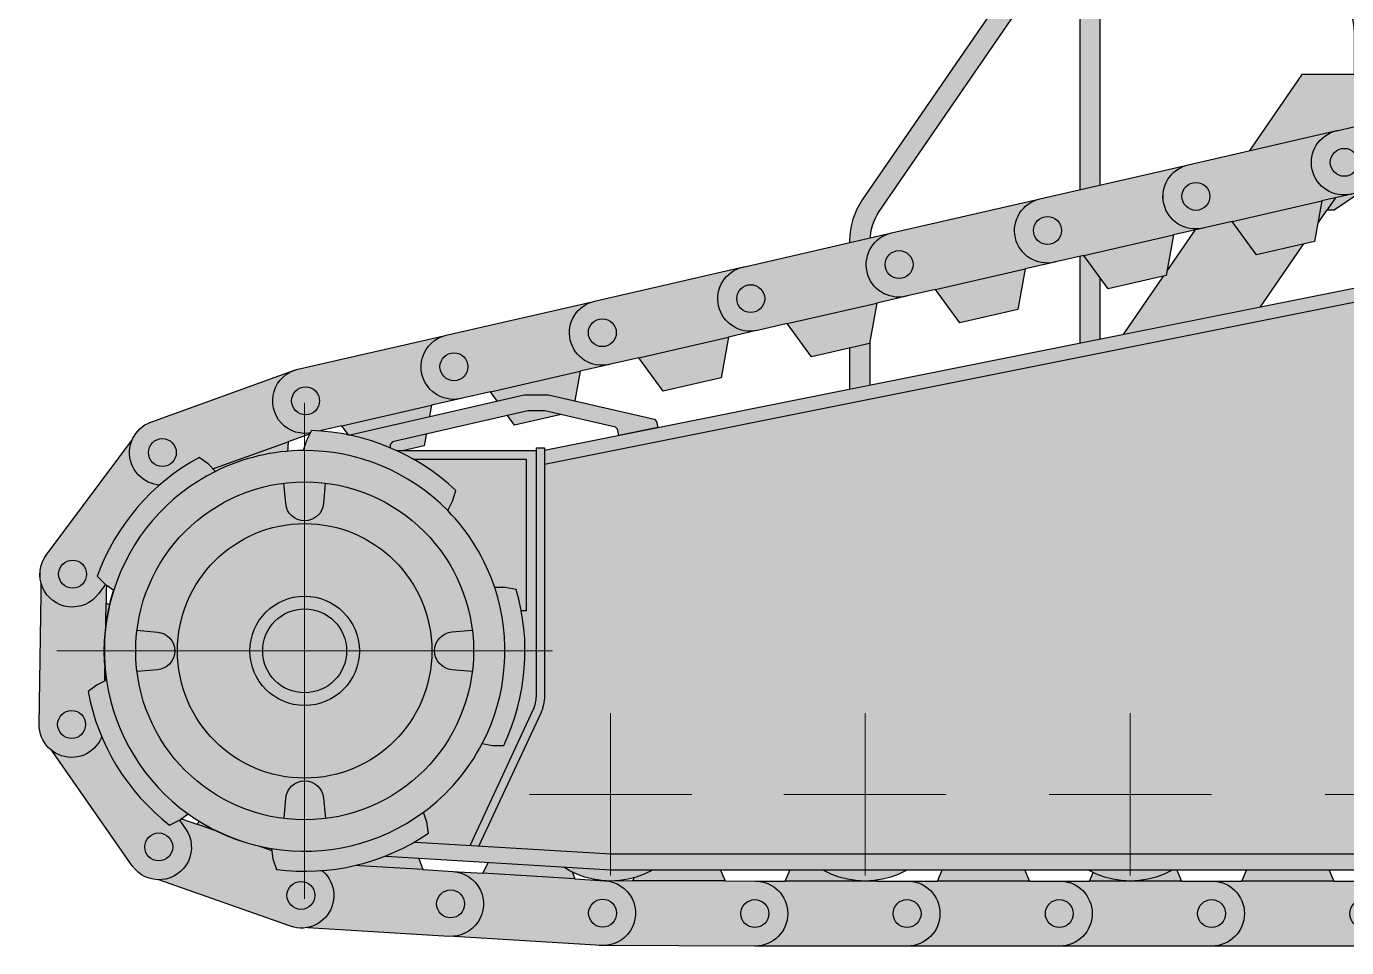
# Model space of a CAD drawing. Header units: millimetres. Extents: x -10000 to 22392, y -19950 to 27002.
# Drawn here: x -5429 to -2990, y -23 to 1678 of the extents above; entities that cross this region are included whole.
import ezdxf
from ezdxf.enums import TextEntityAlignment as Align

# ---------------------------------------------------------------- set-up
doc = ezdxf.new("R2010")
doc.units = ezdxf.units.MM
doc.set_wipeout_variables(frame=1)
doc.layers.add('Техника. Кран LR 1600', color=250, linetype='Continuous')
doc.layers.add('Техника. Кран LR 1600 Штриховка', color=7, linetype='Continuous', true_color=0xffd147)
doc.styles.add('arial', font='arial.ttf')

# ---------------------------------------------------------------- blocks, each defined once
blk = doc.blocks.new('LR 1600-2-20230825.121952')
at = {"color": 0, "linetype": 'ByBlock', "lineweight": -2, "transparency": 16777216}
blk.add_wipeout([(-248.40032795097733, 0.4981137802383273), (-248.40032795097733, -30.62395257395133), (-383.0130112398178, -30.62395257395133), (-1233.400327950992, -1267.550958699271), (-1233.400327950992, -1330.623952573952), (-1054.8900230516442, -1330.623952573952), (-1054.8900230516442, -1325.623952573952), (-336.452523051644, -280.62395257395156), (-323.4525230516441, -280.62395257395156), (29.75307149293144, -41.94448136715846), (29.75307149293144, -41.94448136715846), (45.60407454386723, -23.766639758720885), (51.424257901931355, -0.36121968257793924), (45.9334462663835, 23.123652274602136), (30.339368157856484, 41.52237373038156), (8.07201064105277, 50.78806380080027), (1.599672049008177, 51.40064036331728), (-157.89694655542502, 51.40064036331728)], dxfattribs=at)
blk.add_wipeout([(-1180.400327950992, -1190.4600496083674), (-1180.400327950992, -337.56876008128324), (-1180.400327950992, -337.56876008128324), (-1179.3254468499508, -323.31842535488704), (-1176.1251271127855, -309.39056253334775), (-1170.8717890174485, -296.10034628033713), (-1163.6843107499585, -283.74852190698743), (-1163.6843107499585, -283.74852190698743), (-899.722255588669, 100.19628560031379), (-899.722255588669, 100.19628560031379), (-884.534331354784, 117.39637827260867), (-865.6653989310729, 130.45316270290323), (-844.2162670901371, 138.60490937094346), (-821.4382727897315, 141.37604742604708), (-821.4382727897315, 141.37604742604708), (-793.4001474139511, 141.37604742604708), (-793.4001474139511, -627.5506960999498), (-755.4001474139511, -572.2779688272217), (-755.4001474139511, 141.37604742604708), (-381.4003279509778, 141.37604742604708), (-381.4003279509778, 141.37604742604708), (-349.00993924227544, 135.68373309363005), (-320.5011562994509, 119.28894677971903), (-299.290420253985, 94.15641010771878), (-287.91958745941065, 63.29796094516837), (-286.40032795097784, 46.37604742604731), (-286.40032795097784, -30.623952573952693), (-248.40032795097784, -30.623952573952693), (-248.40032795097784, 46.376047426039804), (-248.40032795097784, 46.376047426039804), (-254.10500961699202, 84.910472687739), (-270.7296802855541, 120.13923435092966), (-296.8481977917546, 149.04024413325988), (-330.21999329407316, 169.1342379650364), (-367.9822777704934, 178.69745888070838), (-381.4001474144896, 179.37604742592384), (-381.4001474139512, 214.62463990093056), (-393.4001474139512, 214.62463990093056), (-393.4001474139512, 179.37604742604708), (-411.4001474139512, 179.37604742604708), (-411.4001474139512, 214.62463990093056), (-423.40014741395123, 214.62463990093056), (-423.40014741395123, 179.37604742604708), (-693.4001474139512, 179.37604742604708), (-693.4001474139512, 214.62463990093056), (-705.4001474139511, 214.62463990093056), (-705.4001474139511, 179.37604742604708), (-750.4001474139511, 179.37604742604708), (-750.4001474139511, 214.62463990093056), (-762.4001474139511, 214.62463990093056), (-762.4001474139511, 179.37604742604708), (-821.4382727897315, 179.37604742604708), (-821.4382727897315, 179.37604742604708), (-853.3274648102973, 175.4964541489012), (-883.3562493876061, 164.0840088136465), (-909.772754780801, 145.80451061123676), (-931.035848708241, 121.72438087002774), (-931.035848708241, 121.7243808700282), (-1194.9979038695305, -262.2204266372805), (-1194.9979038695305, -262.2204266372805), (-1205.060373444034, -279.5129807599601), (-1212.4150467775153, -298.1192835141717), (-1216.8954944095453, -317.6182914643273), (-1218.400327950992, -337.568760081283), (-1218.400327950992, -337.56876008128324), (-1218.400327950992, -1245.732776881095)], dxfattribs=at)
at = {"layer": 'Техника. Кран LR 1600 Штриховка', "true_color": 0xd6d6d6, "transparency": 16777216}
h = blk.add_hatch(color=254, dxfattribs=at)
h.dxf.hatch_style = 1
edge = h.paths.add_edge_path()
edge.add_line((-1218.400327950992, -1245.732776881095), (-1180.400327950992, -1190.460049608367))
edge.add_line((-1180.400327950992, -1190.460049608367), (-1180.400327950992, -337.5687600812824))
edge.add_arc((-1085.400327950397, -337.568760081404), 95.00000000059504, 145.4914770124713, 179.9999999999267, ccw=False)
edge.add_line((-1163.684310749959, -283.7485219069866), (-899.7222555886689, 100.1962856003148))
edge.add_arc((-821.4382727897331, 46.37604742606182), 94.99999999998626, 89.99999999999898, 145.4914770123392, ccw=False)
edge.add_line((-821.4382727897315, 141.3760474260481), (-793.400147413951, 141.3760474260481))
edge.add_line((-793.400147413951, 141.3760474260481), (-793.400147413951, -627.550696099949))
edge.add_line((-793.400147413951, -627.550696099949), (-755.400147413951, -572.2779688272211))
edge.add_line((-755.400147413951, -572.2779688272211), (-755.400147413951, 141.3760474260481))
edge.add_line((-755.400147413951, 141.3760474260481), (-381.4003279509776, 141.3760474260481))
edge.add_arc((-381.4003279509667, 46.37604742605902), 94.99999999998909, -6.59383658785373e-12, 90.00000000000671, ccw=False)
edge.add_line((-286.4003279509776, 46.3760474260481), (-286.4003279509776, -30.6239525739519))
edge.add_line((-286.4003279509776, -30.6239525739519), (-248.4003279509776, -30.6239525739519))
edge.add_line((-248.4003279509776, -30.6239525739519), (-248.4003279509776, 46.37604742604083))
edge.add_arc((-381.4003279509807, 46.37604742604388), 133.0000000000031, 359.9999999999987, 449.9999222257218)
edge.add_line((-381.4001474144894, 179.3760474259244), (-381.400147413951, 214.6246399009316))
edge.add_line((-381.400147413951, 214.6246399009316), (-393.400147413951, 214.6246399009316))
edge.add_line((-393.400147413951, 214.6246399009316), (-393.400147413951, 179.3760474260481))
edge.add_line((-393.400147413951, 179.3760474260481), (-411.400147413951, 179.3760474260481))
edge.add_line((-411.400147413951, 179.3760474260481), (-411.400147413951, 214.6246399009316))
edge.add_line((-411.400147413951, 214.6246399009316), (-423.400147413951, 214.6246399009316))
edge.add_line((-423.400147413951, 214.6246399009316), (-423.400147413951, 179.3760474260481))
edge.add_line((-423.400147413951, 179.3760474260481), (-693.400147413951, 179.3760474260481))
edge.add_line((-693.400147413951, 179.3760474260481), (-693.400147413951, 214.6246399009316))
edge.add_line((-693.400147413951, 214.6246399009316), (-705.400147413951, 214.6246399009316))
edge.add_line((-705.400147413951, 214.6246399009316), (-705.400147413951, 179.3760474260481))
edge.add_line((-705.400147413951, 179.3760474260481), (-750.400147413951, 179.3760474260481))
edge.add_line((-750.400147413951, 179.3760474260481), (-750.400147413951, 214.6246399009316))
edge.add_line((-750.400147413951, 214.6246399009316), (-762.400147413951, 214.6246399009316))
edge.add_line((-762.400147413951, 214.6246399009316), (-762.400147413951, 179.3760474260481))
edge.add_line((-762.400147413951, 179.3760474260481), (-821.4382727897315, 179.3760474260481))
edge.add_arc((-821.4382727897299, 46.37604742605619), 132.9999999999919, 90.00000000000067, 145.4914770123329)
edge.add_line((-931.0358487082409, 121.7243808700288), (-1194.997903869531, -262.22042663728))
edge.add_arc((-1085.400327950628, -337.5687600813398), 133.000000000364, 145.4914770123975, 179.9999999999753)
edge.add_line((-1218.400327950992, -337.5687600812824), (-1218.400327950992, -1245.732776881095))
at = {"layer": 'Техника. Кран LR 1600 Штриховка', "true_color": 0xadadad, "transparency": 16777216}
h = blk.add_hatch(color=253, dxfattribs=at)
h.dxf.hatch_style = 1
edge = h.paths.add_edge_path()
edge.add_line((-157.8969465554252, 51.40064036331671), (-248.4003279509776, 0.4981137802379862))
edge.add_line((-248.4003279509776, 0.4981137802379862), (-248.4003279509776, -30.6239525739519))
edge.add_line((-248.4003279509776, -30.6239525739519), (-383.013011239818, -30.6239525739519))
edge.add_line((-383.013011239818, -30.6239525739519), (-1233.400327950992, -1267.550958699271))
edge.add_line((-1233.400327950992, -1267.550958699271), (-1233.400327950992, -1330.623952573952))
edge.add_line((-1233.400327950992, -1330.623952573952), (-1054.890023051644, -1330.623952573952))
edge.add_line((-1054.890023051644, -1330.623952573952), (-1054.890023051644, -1325.623952573952))
edge.add_line((-1054.890023051644, -1325.623952573952), (-336.4525230516443, -280.623952573952))
edge.add_line((-336.4525230516443, -280.6239525739519), (-323.4525230516443, -280.6239525739519))
edge.add_line((-323.4525230516443, -280.6239525739519), (29.7530714929311, -41.9444813671588))
edge.add_arc((1.030286966852145e-13, 2.486899575160351e-14), 51.42552654493095, 305.3497598722805, 448.217436928468)
edge.add_line((1.599672049007836, 51.40064036331671), (-157.8969465554252, 51.40064036331671))
at = {"color": 0, "linetype": 'ByBlock', "lineweight": -2, "transparency": 16777216}
for points in [[(-1218.400327950992, -1245.732776881095), (-1180.400327950992, -1190.460049608367), (-1180.400327950992, -337.5687600812824, -0.1517201670155409), (-1163.684310749959, -283.7485219069866), (-899.7222555886689, 100.1962856003148, -0.2469725183643505), (-821.4382727897315, 141.3760474260481), (-793.400147413951, 141.3760474260481), (-793.400147413951, -627.550696099949), (-755.400147413951, -572.2779688272211), (-755.400147413951, 141.3760474260481), (-381.4003279509776, 141.3760474260481, -0.4142135623731624), (-286.4003279509776, 46.3760474260481), (-286.4003279509776, -30.6239525739519), (-248.4003279509776, -30.6239525739519), (-248.4003279509776, 46.37604742604083, 0.4142131647948566), (-381.4001474144894, 179.3760474259244), (-381.400147413951, 214.6246399009316), (-393.400147413951, 214.6246399009316), (-393.400147413951, 179.3760474260481), (-411.400147413951, 179.3760474260481), (-411.400147413951, 214.6246399009316), (-423.400147413951, 214.6246399009316), (-423.400147413951, 179.3760474260481), (-693.400147413951, 179.3760474260481), (-693.400147413951, 214.6246399009316), (-705.400147413951, 214.6246399009316), (-705.400147413951, 179.3760474260481), (-750.400147413951, 179.3760474260481), (-750.400147413951, 214.6246399009316), (-762.400147413951, 214.6246399009316), (-762.400147413951, 179.3760474260481), (-821.4382727897315, 179.3760474260481, 0.2469725183643138), (-931.0358487082409, 121.7243808700288), (-1194.997903869531, -262.22042663728, 0.1517201670160874), (-1218.400327950992, -337.5687600812824), (-1218.400327950992, -1245.732776881095)], [(-157.8969465554252, 51.40064036331671), (-248.4003279509776, 0.4981137802379862), (-248.4003279509776, -30.6239525739519), (-383.013011239818, -30.6239525739519), (-1233.400327950992, -1267.550958699271), (-1233.400327950992, -1330.623952573952), (-1054.890023051644, -1330.623952573952), (-1054.890023051644, -1325.623952573952), (-336.4525230516443, -280.6239525739519), (-323.4525230516443, -280.6239525739519), (29.7530714929311, -41.9444813671588, 0.7190207631248159), (1.599672049007836, 51.40064036331671), (-157.8969465554252, 51.40064036331671)]]:
    blk.add_lwpolyline(points, format="xyb", dxfattribs=at)
for points in [[(-750.400147413951, 179.3760474260481), (-750.400147413951, 160.3760474260554), (-762.400147413951, 160.3760474260554), (-762.400147413951, 179.3760474260481)], [(-693.400147413951, 179.3760474260481), (-693.400147413951, 160.3760474260263), (-705.400147413951, 160.3760474260554), (-705.400147413951, 179.3760474260481)], [(-411.400147413951, 179.3760474260481), (-411.400147413951, 160.3760474260263), (-423.400147413951, 160.3760474260554), (-423.400147413951, 179.3760474260481)], [(-381.4001474144894, 179.3760474259244), (-381.400147413951, 160.3760474260554), (-393.400147413951, 160.3760474260554), (-393.400147413951, 179.3760474260481)], [(-793.400147413951, 141.3760474260481), (-755.400147413951, 141.3760474260481)], [(-248.4003279509776, -30.6239525739519), (-206.9003279509776, -30.6239525739519), (-206.9003279509776, -92.18439606389518), (-336.4525230516443, -280.6239525739519)]]:
    blk.add_lwpolyline(points, dxfattribs=at)
blk = doc.blocks.new('LR 1600-2-20230825.150150')
blk.add_wipeout([(2.842170943040401e-14, 60.00000000000006), (-2.842170943040401e-14, 60.00000000000006), (15.774080412541366, 57.88936333333339), (30.43838240836081, 51.70594623795603), (42.961205538010034, 41.884780275427715), (52.46151214590165, 29.116829212079722), (58.27091238299599, 14.300376570328808), (59.980688477567924, -1.522172709304698), (57.470549892384355, -17.237630204496213), (50.9170963119887, -31.740341887819454), (40.78139305038363, -44.00997592444372), (27.776533005782454, -53.18330766489311), (12.817467326685232, -58.614951431604425), (2.842170943040401e-14, -59.99999999999994), (-55.99999999999997, -59.99999999999994), (-85.99999999999996, -129.99999999999267), (-195.99999999999997, -129.99999999999267), (-226, -59.99999999999994), (-282, -59.99999999999994), (-282, -59.99999999999994), (-297.77408041254193, -57.88936333333328), (-312.4383824083619, -51.70594623795586), (-324.9612055380116, -41.884780275427545), (-334.46151214590395, -29.11682921207938), (-340.270912382999, -14.300376570328183), (-341.9806884775716, 1.5221727093056643), (-339.4705498923888, 17.23763020449786), (-332.91709631199376, 31.7403418878219), (-322.7813930503893, 44.00997592444725), (-309.77653300578845, 53.18330766489788), (-294.81746732669114, 58.61495143161068), (-282, 60.00000000000739)])
at = {"layer": 'Техника. Кран LR 1600 Штриховка', "true_color": 0xadadad}
h = blk.add_hatch(color=253, dxfattribs=at)
h.dxf.hatch_style = 1
edge = h.paths.add_edge_path()
edge.add_line((-282, 60.00000000000728), (0, 60))
edge.add_arc((-9.992007221626409e-15, 0), 60, -90, 90, ccw=False)
edge.add_line((0, -60), (-56, -60))
edge.add_line((-56, -60), (-86, -129.9999999999927))
edge.add_line((-86, -129.9999999999927), (-196, -129.9999999999927))
edge.add_line((-196, -129.9999999999927), (-226, -60))
edge.add_line((-226, -60), (-282, -60))
edge.add_arc((-282, 3.637978807091713e-12), 60.00000000000364, 90, 270, ccw=False)
edge = h.paths.add_edge_path(flags=17)
edge.add_line((-226, -60), (-56, -60))
at = {"color": 0, "linetype": 'ByBlock', "lineweight": -2, "transparency": 16777216}
blk.add_line((-226, -60), (-56, -60), dxfattribs=at)
blk.add_lwpolyline([(-282, 60.00000000000728), (0, 60, -0.9999999999999999), (0, -60), (-56, -60), (-86, -129.9999999999927), (-196, -129.9999999999927), (-226, -60), (-282, -60, -0.9999999999999999)], format="xyb", close=True, dxfattribs=at)
for centre in [(-281.2, 0), (0, 0)]:
    blk.add_circle(centre, 25.7781644382776, dxfattribs=at)
blk = doc.blocks.new('LR 1600-2-20230825.10341301')
at = {"color": 0, "linetype": 'ByBlock', "lineweight": -2, "transparency": 16777216, "rotation": 179.9999999999998}
blk.add_blockref('LR 1600-2-20230825.150150', (-2993.634737252461, -868.0497483793079), dxfattribs=at)
blk.add_blockref('LR 1600-2-20230825.150150', (-3274.834737252473, -868.0497483793079), dxfattribs=at)
blk.add_blockref('LR 1600-2-20230825.150150', (-3556.034737252456, -868.0497483793006), dxfattribs=at)
blk.add_blockref('LR 1600-2-20230825.150150', (-3837.234737252467, -868.0497483793006), dxfattribs=at)
blk.add_blockref('LR 1600-2-20230825.150150', (-4118.43473725245, -868.0497483793006), dxfattribs=at)
at = {"color": 0, "linetype": 'ByBlock', "lineweight": -2, "transparency": 16777216, "rotation": 179.8472751224959}
blk.add_blockref('LR 1600-2-20230825.150150', (-4399.611930924264, -867.3002541839014), dxfattribs=at)
at = {"color": 0, "linetype": 'ByBlock', "lineweight": -2, "transparency": 16777216, "rotation": 176.5141737438332}
blk.add_blockref('LR 1600-2-20230825.150150', (-4680.29167436171, -850.202838475976), dxfattribs=at)
blk.add_blockref('LR 1600-2-20230825.150150', (-4960.971417799155, -833.1054227680506), dxfattribs=at)
at = {"color": 0, "linetype": 'ByBlock', "lineweight": -2, "transparency": 16777216, "rotation": 160.6298321243821}
blk.add_blockref('LR 1600-2-20230825.150150', (-5222.03839089477, -741.3219872749323), dxfattribs=at)
at = {"color": 0, "linetype": 'ByBlock', "lineweight": -2, "transparency": 16777216, "rotation": 124.8849708720461}
blk.add_blockref('LR 1600-2-20230825.150150', (-5380.261357434181, -514.3878512133233), dxfattribs=at)
at = {"color": 0, "linetype": 'ByBlock', "lineweight": -2, "transparency": 16777216, "rotation": 89.08147487409623}
blk.add_blockref('LR 1600-2-20230825.150150', (-5375.826538397232, -237.7763156066649), dxfattribs=at)
at = {"color": 0, "linetype": 'ByBlock', "lineweight": -2, "transparency": 16777216, "rotation": 53.27797887614235}
blk.add_blockref('LR 1600-2-20230825.150150', (-5210.410045918601, -16.03098134541506), dxfattribs=at)
at = {"color": 0, "linetype": 'ByBlock', "lineweight": -2, "transparency": 16777216, "rotation": 19.84365517126708}
blk.add_blockref('LR 1600-2-20230825.150150', (-4948.211063533206, 78.59219334415684), dxfattribs=at)
at = {"color": 0, "linetype": 'ByBlock', "lineweight": -2, "transparency": 16777216, "rotation": 12.92867380100552}
blk.add_blockref('LR 1600-2-20230825.150150', (-4674.139667406998, 141.5072934825221), dxfattribs=at)
blk.add_blockref('LR 1600-2-20230825.150150', (-4400.068271280761, 204.4223936208728), dxfattribs=at)
blk.add_blockref('LR 1600-2-20230825.150150', (-4125.996875154524, 267.3374937592453), dxfattribs=at)
blk.add_blockref('LR 1600-2-20230825.150150', (-3851.925479028316, 330.2525938975959), dxfattribs=at)
blk.add_blockref('LR 1600-2-20230825.150150', (-3577.854082902049, 393.1676940359539), dxfattribs=at)
blk.add_blockref('LR 1600-2-20230825.150150', (-3303.782686775841, 456.0827941743046), dxfattribs=at)
blk.add_blockref('LR 1600-2-20230825.150150', (-3029.711290649604, 518.9978943126698), dxfattribs=at)
blk.add_blockref('LR 1600-2-20230825.150150', (-2755.639894523367, 581.9129944510205), dxfattribs=at)
blk = doc.blocks.new('LR 1600-2-20230825.104242')
at = {"color": 0, "linetype": 'ByBlock', "lineweight": -2, "transparency": 16777216}
blk.add_wipeout([(154.29010086512912, 42.36230370305191), (137.56794031213468, 81.70105139028664), (111.02704146695558, 115.20848954437446), (76.56172752152794, 140.49306701371648), (36.63191680435408, 155.75012896058934), (-5.912450788694632, 159.89072182485313), (-48.034824661201384, 152.61931601133898), (-86.72877348649737, 134.4548989420956), (-119.23256545305205, 106.69393298348774), (-143.22628339049058, 71.31782207939472), (-156.99740593264534, 30.851491542897918), (-159.5630365708949, -11.816825304478698), (-150.74005665321752, -53.6417311445677), (-131.1581952471002, -91.63802605646225), (-102.21508302131832, -123.09377239708886), (-65.9764981191041, -145.7638559312327), (-25.028923847735545, -158.03022802940444), (17.705058306445924, -159.01739184871153), (59.175364246791354, -148.6548898161809), (96.42210317315353, -127.68233244919617), (126.78683605587567, -97.59660958733059), (148.1023183697357, -60.54505176734716), (158.84718443944186, -19.172167213522243), (160.0000000000041, -5.684341886080802e-14)], dxfattribs=at)
at = {"layer": 'Техника. Кран LR 1600 Штриховка', "true_color": 0xadadad, "transparency": 16777216}
h = blk.add_hatch(color=253, dxfattribs=at)
h.dxf.hatch_style = 1
edge = h.paths.add_edge_path()
edge.add_arc((0, 0), 160.0000000000041, 0, 360)
at = {"color": 0, "linetype": 'ByBlock', "lineweight": -2, "transparency": 16777216}
blk.add_circle((0, 0), 160.0000000000041, dxfattribs=at)
blk = doc.blocks.new('LR 1600-2-20230825.104925')
at = {"color": 0, "linetype": 'ByBlock', "lineweight": -2, "transparency": 16777216}
blk.add_wipeout([(1272.5000000000202, 1524.9999999998972), (1272.5000000000202, 1524.9999999998972), (1272.8806023374655, 1526.9134171617243), (1273.9644660940892, 1528.5355339058306), (1275.5865828381952, 1529.6193976624572), (1277.5000000000202, 1529.9999999999054), (1349.0000000000205, 1529.9999999998909), (1382.9225536087094, 1639.2714983728001), (1382.9225536087094, 1639.2714983728001), (1396.2133331991083, 1662.9518467874477), (1418.0190168698737, 1679.1356622464227), (1444.533783952395, 1684.9983279983944), (1471.1299213187717, 1679.5166129065165), (1493.16551400672, 1663.6472594839452), (1506.7946145392848, 1640.1600003455742), (1507.0774463912587, 1639.2714983728001), (1541.0000000000198, 1529.9999999998909), (1612.50000000002, 1529.9999999999054), (1612.50000000002, 1529.9999999999054), (1614.4134171618512, 1529.6193976624636), (1616.0355339059618, 1528.535533905837), (1617.1193976625843, 1526.9134171617225), (1617.50000000002, 1524.9999999998909), (1617.50000000002, 1487.0596611522842), (4217.919327161295, 981.3798694625139), (4219.872446135943, 991.148803000614), (4343.679210060885, 1029.2564279715516), (4343.679210060885, 1029.2564279715516), (4385.878355922225, 1039.0773397060138), (4429.034597930656, 1042.9188230695736), (4472.304921687112, 1040.7058384934735), (4514.844084318696, 1032.4816144372808), (4748.8554269383585, 969.9999999998981), (4748.8554269383585, 969.9999999998981), (4774.722297886453, 969.4004142377535), (4800.505079898882, 967.2318507890495), (4826.1086932515045, 963.5023067122283), (4851.438718944328, 958.2255355278321), (5066.4973898893495, 903.3082810084516), (5066.4973898893495, 903.3082810084516), (5127.881898414239, 881.724994220881), (5184.533281824593, 849.7169184728791), (5234.697649775159, 808.2750031754786), (5276.821945741495, 758.6822633364918), (5309.602028649749, 702.4740582421764), (5332.023048244401, 641.390557722536), (5343.390864198593, 577.3228676141171), (5343.35353625158, 512.2544823412272), (5331.912220052565, 448.19987720599147), (5309.421131382529, 387.14214153037483), (5276.576579861783, 330.9715834879471), (5234.395411652568, 281.4272073802322), (5184.183528556748, 240.04287518351248), (5127.495458137061, 208.09981916989182), (5066.086226544942, 186.58697578129613), (5001.857024041158, 176.17036879414263), (4953.433738204606, 175.82322263179867), (4783.96069436491, 165.16072872931636), (4350.00000000002, 139.99999999988358), (-4350.000000000024, 139.99999999988358), (-4764.2365721780025, 165.16072872931636), (-4783.896639165783, 171.364096043696), (-4784.199780475778, 166.37329396922632), (-4914.999999999921, 174.30925584550914), (-4914.999999999921, 174.30925584550914), (-4979.858854169515, 180.08958151914703), (-5042.70278393952, 197.1402008670966), (-5101.5890096848925, 224.9340049707289), (-5154.697101652232, 262.61176627198347), (-5200.38525737348, 309.00870104009937), (-5237.241056932092, 362.69047791066623), (-5264.125127015337, 421.99755931621985), (-5280.206363906638, 485.09650502161094), (-5284.987626521848, 550.0366517483499), (-5278.321105205769, 614.8104166738822), (-5260.412891172462, 677.4153605619103), (-5231.816605328068, 735.9160918820544), (-5193.416283436964, 788.5040981928614), (-5146.3990467253025, 833.5536551394662), (-5092.218402792684, 869.6720846752714), (-5032.549311360584, 895.7428088070137), (-4969.2364039710355, 910.9598678845232), (-4915.000000000023, 914.9999999998909), (-4891.3204798461165, 914.999999999899), (-4891.3204798461165, 926.01556407527), (-4887.436578622053, 930.8894048115171), (-4509.321975518493, 1017.4768147250297), (-4464.678024481495, 1017.4768147250297), (-4269.016445317896, 972.6707447655426), (-4265.229771223264, 968.7781370188886), (-4262.9206687968635, 957.2406073485972), (-4334.6381134733465, 942.8871945947103), (-4336.947215899731, 954.4247242650454), (-4340.733889994322, 958.3173320116175), (-4471.374617137098, 988.233770307459), (-4502.625382862936, 988.233770307459), (-4753.039871775248, 930.8894048115171), (-4756.923772999313, 926.01556407527), (-4756.923772999313, 914.999999999899), (-4487.000000000024, 914.9999999998909), (-4487.000000000024, 919.9999999998981), (-4472.000000000025, 919.9999999998981), (-4471.9999999999945, 915.3958099969814), (-1617.5000000000239, 1486.690798138101), (-1617.5000000000239, 1524.9999999998909), (-1617.5000000000239, 1524.9999999998909), (-1617.1193976625882, 1526.9134171617225), (-1616.0355339059654, 1528.535533905837), (-1614.4134171618553, 1529.6193976624636), (-1612.5000000000234, 1529.9999999999054), (-1541.0000000000236, 1529.9999999998909), (-1507.0774463912624, 1639.2714983728001), (-1507.0774463912624, 1639.2714983728001), (-1493.7866668008623, 1662.9518467874477), (-1471.980983130097, 1679.1356622464227), (-1445.4662160475757, 1684.9983279983944), (-1418.870078681199, 1679.5166129065165), (-1396.8344859932506, 1663.6472594839452), (-1383.2053854606868, 1640.1600003455742), (-1382.9225536087117, 1639.2714983728001), (-1349.000000000024, 1529.9999999998909), (-1277.500000000024, 1529.9999999999054), (-1277.500000000024, 1529.9999999999054), (-1275.586582838199, 1529.6193976624572), (-1273.964466094093, 1528.5355339058306), (-1272.880602337469, 1526.9134171617243), (-1272.5000000000239, 1524.9999999998972), (-1272.5000000000239, 1499.9999999998963), (1272.5000000000202, 1499.9999999998963)], dxfattribs=at)
at = {"layer": 'Техника. Кран LR 1600 Штриховка', "true_color": 0xadadad, "transparency": 16777216}
h = blk.add_hatch(color=253, dxfattribs=at)
h.dxf.hatch_style = 1
edge = h.paths.add_edge_path()
edge.add_line((1272.500000000029, 1499.999999999898), (1272.500000000029, 1524.999999999898))
edge.add_arc((1277.500000000029, 1524.999999999891), 5.000000000014552, 90.00000000016678, 179.9999999999166, ccw=False)
edge.add_line((1277.500000000029, 1529.999999999905), (1349.000000000029, 1529.999999999891))
edge.add_line((1349.000000000029, 1529.999999999891), (1382.922553608718, 1639.2714983728))
edge.add_arc((1444.999999999985, 1619.999999999949), 64.99999999997235, 17.24658127746818, 162.7534187225319, ccw=False)
edge.add_line((1507.077446391253, 1639.2714983728), (1541.000000000015, 1529.999999999891))
edge.add_line((1541.000000000029, 1529.999999999891), (1612.500000000029, 1529.999999999905))
edge.add_arc((1612.500000000029, 1524.99999999992), 4.999999999985448, -3.335003384563606e-10, 90.00000000016678, ccw=False)
edge.add_line((1617.500000000029, 1524.999999999891), (1617.500000000029, 1487.059661152285))
edge.add_line((1617.500000000029, 1487.059661152285), (4217.919327161304, 981.3798694625148))
edge.add_line((4217.919327161304, 981.3798694625148), (4219.872446135952, 991.1488030006149))
edge.add_line((4219.872446135938, 991.1488030006149), (4343.67921006088, 1029.256427971552))
edge.add_arc((4434.874758587539, 732.9738400108836), 309.9999999995955, 75.05061974529752, 107.1083244738671, ccw=False)
edge.add_line((4514.844084318698, 1032.481614437282), (4748.85542693836, 969.9999999998981))
edge.add_arc((4751.919889513607, 543.9405168789526), 426.0705036589159, 76.49244260145099, 90.41209678768018, ccw=False)
edge.add_line((4851.438718944322, 958.2255355278321), (5066.497389889344, 903.3082810084525))
edge.add_arc((4974.999999999985, 545), 369.8061608407812, -93.3432575990036, 75.67511462783801, ccw=False)
edge.add_line((4953.433738204607, 175.8232226317996), (4783.960694364912, 165.1607287293155))
edge.add_line((4783.960694364912, 165.1607287293155), (4350.000000000022, 139.9999999998836))
edge.add_line((4350.000000000029, 139.9999999998836), (-4350.000000000015, 139.9999999998836))
edge.add_line((-4350.000000000029, 139.9999999998836), (-4764.236572178008, 165.1607287293155))
edge.add_line((-4764.236572177993, 165.1607287293155), (-4783.896639165774, 171.3640960436969))
edge.add_line((-4783.896639165789, 171.3640960436969), (-4784.199780475785, 166.3732939692272))
edge.add_line((-4784.199780475785, 166.3732939692272), (-4914.999999999927, 174.3092558455101))
edge.add_arc((-4914.681226286571, 544.6546279227041), 370.3455092689433, 90.04931716518502, 269.9506828348308, ccw=False)
edge.add_line((-4915.000000000029, 914.9999999998909), (-4891.320479846123, 914.9999999998981))
edge.add_line((-4891.320479846123, 914.9999999998981), (-4891.320479846123, 926.015564075271))
edge.add_line((-4891.320479846123, 926.015564075271), (-4887.436578622059, 930.889404811518))
edge.add_line((-4887.436578622059, 930.889404811518), (-4509.321975518498, 1017.476814725029))
edge.add_line((-4509.321975518484, 1017.476814725029), (-4464.678024481487, 1017.476814725029))
edge.add_line((-4464.678024481487, 1017.476814725029), (-4269.016445317888, 972.6707447655426))
edge.add_line((-4269.016445317888, 972.6707447655426), (-4265.229771223254, 968.7781370188895))
edge.add_line((-4265.229771223268, 968.7781370188895), (-4262.920668796869, 957.2406073485981))
edge.add_line((-4262.920668796869, 957.2406073485981), (-4334.638113473353, 942.8871945947103))
edge.add_line((-4334.638113473338, 942.8871945947103), (-4336.947215899723, 954.4247242650454))
edge.add_line((-4336.947215899738, 954.4247242650454), (-4340.733889994328, 958.3173320116184))
edge.add_line((-4340.733889994328, 958.3173320116184), (-4471.374617137102, 988.233770307459))
edge.add_line((-4471.374617137102, 988.233770307459), (-4502.625382862941, 988.233770307459))
edge.add_line((-4502.625382862927, 988.233770307459), (-4753.03987177524, 930.889404811518))
edge.add_line((-4753.039871775254, 930.889404811518), (-4756.923772999318, 926.015564075271))
edge.add_line((-4756.923772999318, 926.015564075271), (-4756.923772999318, 914.9999999998981))
edge.add_line((-4756.923772999318, 914.9999999998981), (-4487.000000000029, 914.9999999998909))
edge.add_line((-4487.000000000029, 914.9999999998909), (-4487.000000000029, 919.9999999998981))
edge.add_line((-4487.000000000029, 919.9999999998981), (-4472.000000000029, 919.9999999998981))
edge.add_line((-4472.000000000029, 919.9999999998981), (-4472, 915.3958099969823))
edge.add_line((-4472, 915.3958099969823), (-1617.500000000029, 1486.690798138101))
edge.add_line((-1617.500000000029, 1486.690798138101), (-1617.500000000029, 1524.999999999891))
edge.add_arc((-1612.500000000029, 1524.99999999992), 4.999999999985448, 89.99999999983322, 180.0000000003335, ccw=False)
edge.add_line((-1612.500000000029, 1529.999999999905), (-1541.000000000029, 1529.999999999891))
edge.add_line((-1541.000000000029, 1529.999999999891), (-1507.077446391268, 1639.2714983728))
edge.add_arc((-1444.999999999985, 1619.999999999949), 64.99999999997235, 17.24658127746818, 162.7534187225319, ccw=False)
edge.add_line((-1382.922553608718, 1639.2714983728), (-1349.000000000029, 1529.999999999891))
edge.add_line((-1349.000000000029, 1529.999999999891), (-1277.500000000029, 1529.999999999905))
edge.add_arc((-1277.500000000029, 1524.999999999891), 5.000000000014552, 8.338929546880536e-11, 89.99999999983322, ccw=False)
edge.add_line((-1272.500000000029, 1524.999999999898), (-1272.500000000029, 1499.999999999898))
edge.add_line((-1272.500000000029, 1499.999999999898), (1272.500000000015, 1499.999999999898))
at = {"color": 0, "linetype": 'ByBlock', "lineweight": -2, "transparency": 16777216}
for points in [[(4350.000000000029, 139.9999999998836), (-4350.000000000029, 139.9999999998836), (-4764.236572177993, 165.1607287293155), (-4783.896639165789, 171.3640960436969), (-4784.199780475785, 166.3732939692272), (-4914.999999999913, 174.3092558455101, -0.9991396233200738), (-4915.000000000029, 914.9999999998909), (-4891.320479846123, 914.9999999998981), (-4891.320479846123, 926.015564075271), (-4887.436578622059, 930.889404811518), (-4509.321975518484, 1017.476814725029), (-4464.678024481487, 1017.476814725029), (-4269.016445317888, 972.6707447655426), (-4265.229771223268, 968.7781370188895), (-4262.920668796869, 957.2406073485981), (-4334.638113473338, 942.8871945947103), (-4336.947215899738, 954.4247242650454), (-4340.733889994328, 958.3173320116184), (-4471.374617137102, 988.233770307459), (-4502.625382862927, 988.233770307459), (-4753.039871775254, 930.889404811518), (-4756.923772999318, 926.015564075271), (-4756.923772999318, 914.9999999998981), (-4487.000000000029, 914.9999999998909), (-4487.000000000029, 919.9999999998981), (-4472.000000000029, 919.9999999998981), (-4472, 915.3958099969823), (-1617.500000000029, 1486.690798138101)], [(-4609.412029502273, 185.8119755183288), (-4492.621532777819, 436.2700039936753, 0.1095178116832153), (-4487.000000000029, 461.627099698133), (-4487.000000000029, 914.9999999998909)], [(-4472, 915.3958099969823), (-4472.000000000058, 461.6270996981038, -0.1095178116844904), (-4479.026915972237, 429.9307300675428), (-4593.317222411482, 184.8343769614439)]]:
    blk.add_lwpolyline(points, format="xyb", dxfattribs=at)
for points in [[(-4472, 889.9000337697798), (-1617.500000000029, 1461.195021910884)], [(-4756.923772999318, 914.9999999998981), (-4891.320479846123, 914.9999999998981)], [(-4756.923772999318, 899.0099999998783), (-4506.000000000029, 899.0099999998783), (-4506.000000000029, 619.0099999998783), (-4756.923772999318, 619.0099999998783), (-4756.923772999318, 899.0099999998783)], [(-4783.896639165789, 171.3640960436969), (-4782.380932615808, 196.3181064158343), (-4349.089738818642, 169.9999999998836), (0, 169.9999999998836)]]:
    blk.add_lwpolyline(points, dxfattribs=at)
blk = doc.blocks.new('*U2')
blk.add_lwpolyline([(-34.83471242793894, 38.16577555564436), (2.885163424100028, 34.86571402903064, -0.9163311740171012), (2.885163424085476, -34.86791483745037), (-34.80955707198882, -38.16577555563708)], format="xyb")
blk = doc.blocks.new('*U3')
at = {"color": 0, "linetype": 'ByBlock', "lineweight": -2, "transparency": 16777216}
for p, rotation in [((-72023.94954118875, 44300.1496812798), 270.0000000000001), ((-71749.01278015706, 44025.41701745572), 180), ((-72023.74544398114, 43750.48025642404), 90.00000000000001)]:
    blk.add_blockref('*U2', p, dxfattribs=dict(at, rotation=rotation))
blk.add_blockref('*U2', (-72298.68220501282, 44025.21292024812), dxfattribs=at)
blk = doc.blocks.new('LR 1600-2-20230825.101534')
at = {"color": 0, "linetype": 'ByBlock', "lineweight": -2, "transparency": 16777216}
blk.add_wipeout([(-215.41540299690504, -300.8258701502931), (-179.9229859396467, -323.3074684113587), (-142.11071375398836, -341.6204692876759), (-102.46612277714809, -355.5287522592489), (-61.50037453310034, -364.85298947971955), (-61.500374533099745, -364.85298947971955), (-58.794499423797475, -384.05853526848136), (-52.244585802504226, -403.6328817803724), (-52.244585802504254, -403.6328817803724), (15.955308939647539, -406.6871378795205), (83.70629918575507, -398.2992034596763), (149.10220284634198, -378.70507404357284), (210.30309847036926, -348.4560327698948), (228.77661870911976, -336.6158919777723), (225.78795191500748, -316.1922713240842), (219.53538370042213, -297.83252895462647), (219.535383700422, -297.83252895462647), (251.88441426547655, -271.02443035663373), (280.98574778311837, -240.72185098732075), (306.4641632805984, -207.31550020373015), (327.9911522433061, -171.2361061520279), (327.991152243306, -171.23610615202824), (347.0928731081433, -174.59750603201906), (367.7332175311643, -174.41697372727617), (367.7332175311641, -174.4169737272763), (391.71291418660064, -110.49883646191927), (404.6717218701301, -43.4718014194749), (406.2450430014427, 24.778317875494395), (396.38861200522183, 92.33129627894084), (390.83660065072525, 113.55946280147305), (370.4890343117901, 117.02831764055452), (351.0957318570157, 116.7552443010012), (351.09573185701566, 116.7552443010012), (335.59611519206817, 155.80515866938424), (315.7694562382569, 192.84618354272732), (291.87139201834964, 227.4007267386594), (264.21005462869743, 259.023255776581), (264.21005462869743, 259.023255776581), (273.3096922574777, 276.15134218972844), (279.51621302911576, 295.83726380201824), (279.51621302911576, 295.83726380201824), (226.1365858599357, 338.3951012287382), (166.3945792159225, 371.4321526302549), (101.971041489705, 394.0189166746775), (34.67853650224515, 405.51991209561675), (12.773684540490821, 406.7994997332619), (3.186863748797834, 388.51974927216565), (-2.546288107771691, 369.99123829743894), (-2.546288107771634, 369.99123829743894), (-44.474608584356446, 367.3173140368808), (-85.82949121880469, 359.90734701742576), (-126.07772266951426, 347.8568783946496), (-164.70035831330452, 331.3212820986155), (-164.70035831330463, 331.3212820986155), (-178.17819383824826, 345.2684215441768), (-194.9826974725147, 357.25445789569494), (-194.98269747251462, 357.25445789569494), (-251.95281802530178, 319.63851064774326), (-301.83421637095336, 273.0294962595135), (-343.22347349257944, 218.73876483987124), (-374.95609776673047, 158.29379251102205), (-382.9420294431329, 137.85645464013942), (-368.5194441975182, 123.09009271023388), (-352.6694244527682, 111.91191650647943), (-352.6694244527682, 111.91191650647943), (-363.08293493355046, 71.20942606172753), (-368.814999048593, 29.588789714844097), (-369.7917098522986, -12.41335267032946), (-366.00047402561364, -54.25544224344867), (-366.00047402561364, -54.25544224344867), (-383.42987210358984, -62.76372243340495), (-400.0221472852757, -75.04186619006475), (-400.0221472852757, -75.04186619006452), (-381.85199096089707, -140.84763753504194), (-352.9383839008692, -202.6906440106177), (-314.0948138449253, -258.83092534647096), (-266.4141492111206, -307.68896811568607), (-249.44487445721762, -321.5995251971018), (-230.94440577809195, -312.4458882988696), (-215.41540299690513, -300.825870150293)], dxfattribs=at)
at = {"layer": 'Техника. Кран LR 1600 Штриховка', "true_color": 0xadadad, "transparency": 16777216}
h = blk.add_hatch(color=253, dxfattribs=at)
h.dxf.hatch_style = 1
edge = h.paths.add_edge_path()
edge.add_arc((-4.547473508864641e-13, -2.273736754432321e-13), 369.9999999999995, 234.3943046313368, 260.4320469593921)
edge.add_line((-61.50037453309972, -364.8529894797196), (-58.79449942379745, -384.0585352684814))
edge.add_line((-58.79449942379745, -384.0585352684814), (-52.24458580250419, -403.6328817803724))
edge.add_arc((-5.67581537325168e-11, -1.591615728102624e-11), 406.999999999981, 262.6248735030882, 304.2014780876628)
edge.add_line((228.7766187091198, -336.6158919777724), (225.7879519150076, -316.1922713240842))
edge.add_line((225.7879519150076, -316.1922713240842), (219.5353837004222, -297.8325289546265))
edge.add_arc((5.684341886080801e-14, 5.968558980384842e-13), 370.0000000000005, 306.3943046313363, 332.432046959393)
edge.add_line((327.9911522433059, -171.2361061520283), (347.0928731081433, -174.5975060320191))
edge.add_line((347.0928731081433, -174.5975060320191), (367.7332175311643, -174.4169737272761))
edge.add_arc((1.13686837721616e-12, -5.262279501039302e-11), 406.9999999999812, 334.6248735030882, 376.2014780876627)
edge.add_line((390.8366006507253, 113.5594628014729), (370.4890343117901, 117.0283176405544))
edge.add_line((370.4890343117901, 117.0283176405544), (351.0957318570158, 116.7552443010012))
edge.add_arc((1.307398633798584e-12, -1.364242052659392e-12), 369.9999999999991, 18.39430463133762, 44.43204695939324)
edge.add_line((264.2100546286974, 259.023255776581), (273.3096922574778, 276.1513421897286))
edge.add_line((273.3096922574778, 276.1513421897286), (279.5162130291158, 295.8372638020183))
edge.add_arc((5.090328158985358e-11, -1.69961822393816e-11), 406.9999999999811, 46.62487350308826, 88.20147808766284)
edge.add_line((12.77368454049085, 406.7994997332618), (3.186863748797862, 388.5197492721655))
edge.add_line((3.186863748797862, 388.5197492721655), (-2.546288107771666, 369.9912382974389))
edge.add_arc((-3.183231456205249e-12, -2.728484105318785e-12), 370.0000000000027, 90.39430463133677, 116.4320469593924)
edge.add_line((-164.7003583133046, 331.3212820986155), (-178.1781938382483, 345.2684215441768))
edge.add_line((-178.1781938382483, 345.2684215441768), (-194.9826974725147, 357.2544578956949))
edge.add_arc((2.989963832078502e-11, 4.493472260946874e-11), 406.9999999999811, 118.6248735030882, 160.2014780876628)
edge.add_line((-382.9420294431329, 137.8564546401394), (-368.5194441975182, 123.0900927102339))
edge.add_line((-368.5194441975182, 123.0900927102339), (-352.6694244527682, 111.9119165064794))
edge.add_arc((5.400124791776761e-12, -1.865174681370263e-11), 370.0000000000108, 162.3943046313346, 188.4320469593902)
edge.add_line((-366.0004740256136, -54.25544224344864), (-383.4298721035898, -62.76372243340498))
edge.add_line((-383.4298721035898, -62.76372243340498), (-400.0221472852757, -75.0418661900647))
edge.add_arc((-3.97335497837048e-11, 4.061462277604733e-11), 406.9999999999812, 190.6248735030882, 232.2014780876628)
edge.add_line((-249.4448744572176, -321.5995251971018), (-230.9444057780919, -312.4458882988696))
edge.add_line((-230.9444057780919, -312.4458882988696), (-215.4154029969051, -300.825870150293))
at = {"color": 0, "linetype": 'ByBlock', "lineweight": 5, "transparency": 16777216}
for points in [[(0, 0), (0, 458.0000000000001)], [(0, 0), (-458, 0)], [(458, 0), (0, 0)], [(0, -458.0000000000001), (0, 0)]]:
    blk.add_lwpolyline(points, dxfattribs=at)
at = {"color": 0, "linetype": 'ByBlock', "lineweight": -2, "transparency": 16777216}
blk.add_lwpolyline([(-215.4154029969051, -300.825870150293, 0.1141024311961154), (-61.50037453309972, -364.8529894797196), (-58.79449942379745, -384.0585352684814), (-52.24458580250419, -403.6328817803724, 0.1834288261974151), (228.7766187091198, -336.6158919777724), (225.7879519150076, -316.1922713240842), (219.5353837004222, -297.8325289546265, 0.1141024311961217), (327.9911522433059, -171.2361061520283), (347.0928731081433, -174.5975060320191), (367.7332175311643, -174.4169737272761, 0.1834288261974151), (390.8366006507253, 113.5594628014729), (370.4890343117901, 117.0283176405544), (351.0957318570158, 116.7552443010012, 0.1141024311961168), (264.2100546286974, 259.023255776581), (273.3096922574778, 276.1513421897286), (279.5162130291158, 295.8372638020183, 0.1834288261974151), (12.77368454049085, 406.7994997332618), (3.186863748797862, 388.5197492721655), (-2.546288107771666, 369.9912382974389, 0.1141024311961169), (-164.7003583133046, 331.3212820986155), (-178.1781938382483, 345.2684215441768), (-194.9826974725147, 357.2544578956949, 0.1834288261974151), (-382.9420294431329, 137.8564546401394), (-368.5194441975182, 123.0900927102339), (-352.6694244527682, 111.9119165064794, 0.1141024311961168), (-366.0004740256136, -54.25544224344864), (-383.4298721035898, -62.76372243340498), (-400.0221472852757, -75.0418661900647, 0.1834288261974151), (-249.4448744572176, -321.5995251971018), (-230.9444057780919, -312.4458882988696)], format="xyb", close=True, dxfattribs=at)
for radius in [312, 235.0000000000073, 101, 77.49999999999272]:
    blk.add_circle((0, 0), radius, dxfattribs=at)
for start, end in [(44.43204695939298, 90.39430463133728), (116.4320469593929, 162.3943046313371), (332.4320485079278, 18.39430463133735), (188.4320469593927, 234.3943046313368), (260.4320469593921, 306.3943046313364)]:
    blk.add_arc((0, 0), 370, start, end, dxfattribs=at)
blk.add_blockref('*U3', (72023.84749258494, -44025.31496885192), dxfattribs=at)
blk = doc.blocks.new('LR 1600-2-20230826.19160601')
at = {"color": 0, "linetype": 'ByBlock', "lineweight": 5, "transparency": 16777216}
for points in [[(0, 150), (0, 0)], [(0, 0), (-150, 0)], [(0, 0), (0, -150)], [(150, 0), (0, 0)]]:
    blk.add_lwpolyline(points, dxfattribs=at)
blk = doc.blocks.new('LR 1600-2-20230825.111019')
at = {"color": 0, "linetype": 'ByBlock', "lineweight": -2, "transparency": 16777216}
blk.add_blockref('LR 1600-2-20230825.10341301', (34.88571068568854, 928.0497483793151), dxfattribs=at)
for p in [(-4350.000000000029, 280), (-3880.000000000029, 280), (-3390.000000000029, 279.9999999998981), (-2880.000000000029, 279.9999999998981)]:
    blk.add_blockref('LR 1600-2-20230825.104242', p, dxfattribs=at)
blk.add_blockref('LR 1600-2-20230825.104925', (0, 0), dxfattribs=at)
for name, p in [('LR 1600-2-20230825.101534', (-4914.999999999913, 545)), ('LR 1600-2-20230826.19160601', (-3880.000000000029, 280.0000000001019)), ('LR 1600-2-20230826.19160601', (-3390.000000000029, 280)), ('LR 1600-2-20230826.19160601', (-2880.000000000029, 280))]:
    blk.add_blockref(name, p, dxfattribs=at)
blk.add_blockref('LR 1600-2-20230826.19160601', (-4350.000000000029, 280.0000000001019), dxfattribs=at)
blk = doc.blocks.new('*U281')
at = {"color": 0, "linetype": 'ByBlock', "lineweight": -2, "transparency": 16777216}
blk.add_blockref('LR 1600-2-20230825.121952', (-2689.999999999999, 1640), dxfattribs=at)
at = {"layer": 'Defpoints', "color": 250, "linetype": 'ByBlock', "lineweight": -2, "transparency": 16777216, "style": 'arial', "width": 0.8}
blk.add_attdef('МАРКА', text='', height=250, dxfattribs=at).set_placement((-4114.325027266592, 2799.306563451902), align=Align.MIDDLE_CENTER)
at = {"color": 0, "linetype": 'ByBlock', "lineweight": -2, "transparency": 16777216}
blk.add_blockref('LR 1600-2-20230825.111019', (1.615587133892632e-27, 4.547473508864641e-13), dxfattribs=at)

msp = doc.modelspace()

# ---------------------------------------------------------------- block references
at = {"layer": 'Техника. Кран LR 1600'}
msp.add_blockref('*U281', (0, -19.99999999999977), dxfattribs=at)

doc.saveas('drawing.dxf')
